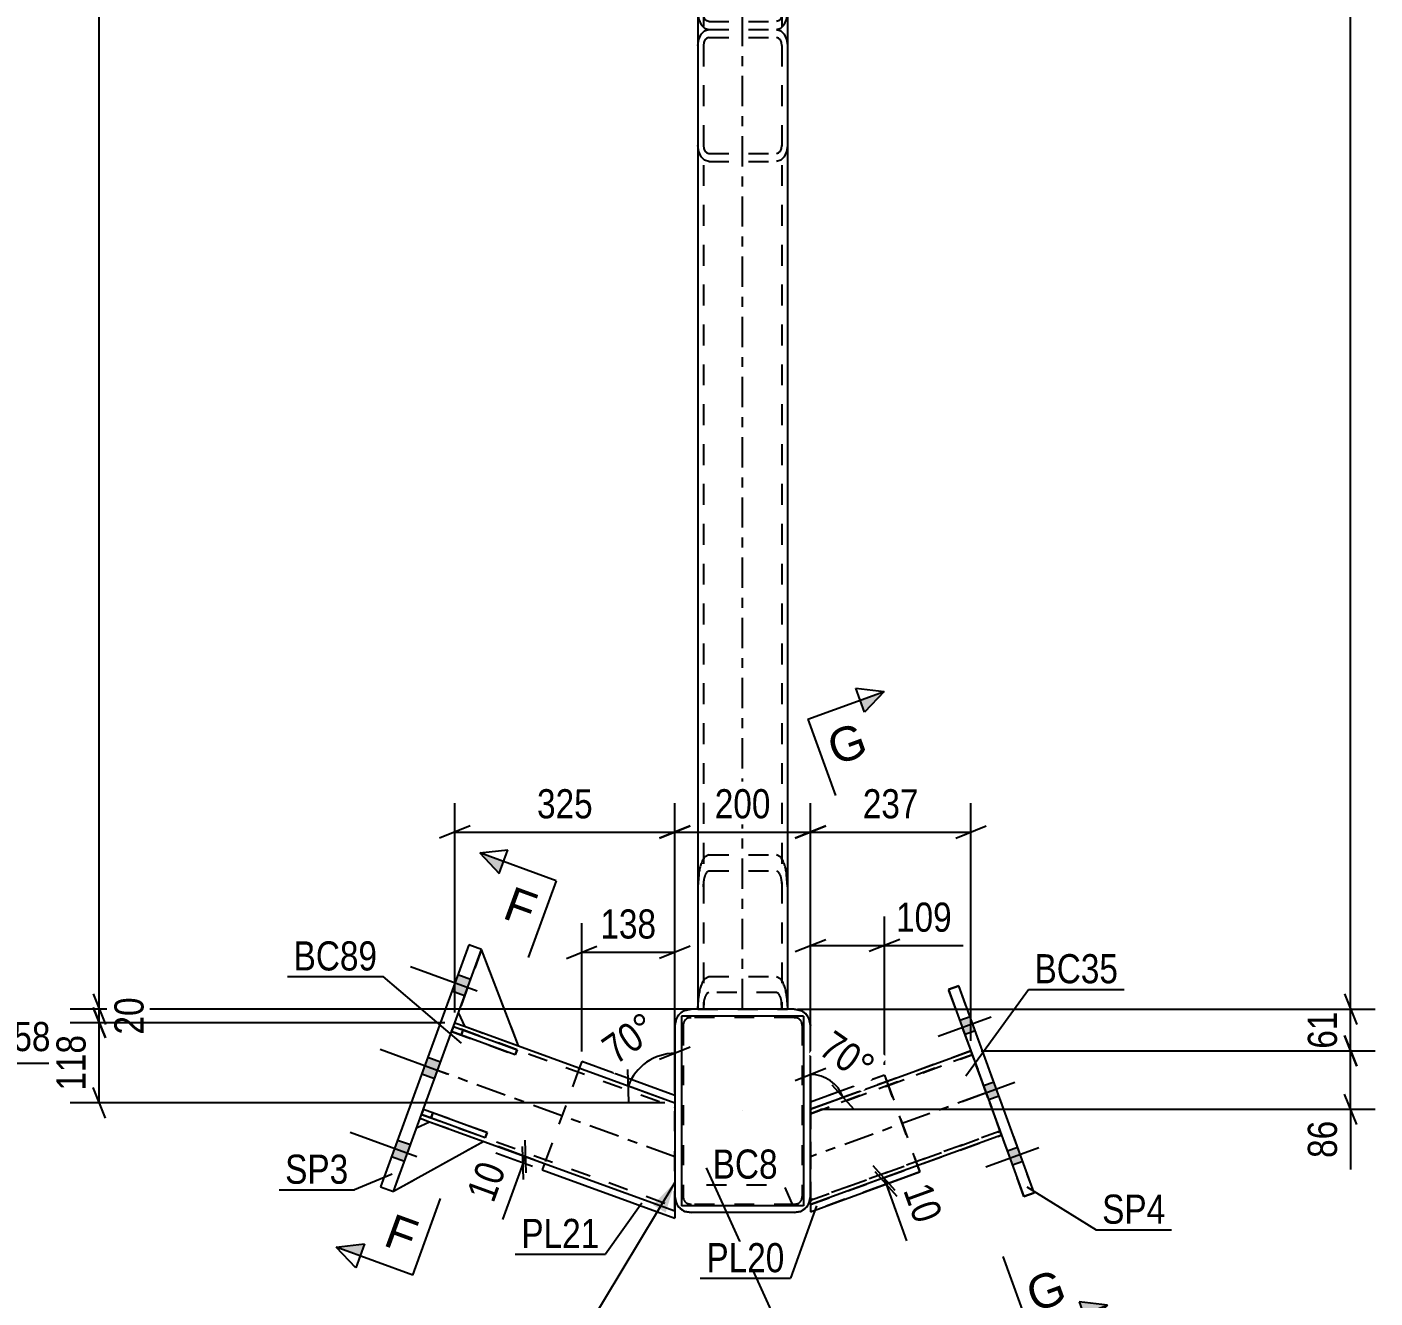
# Model space of a CAD drawing. Header units: millimetres. Extents: x 0 to 841, y 0 to 594.
# Drawn here: x 422.3 to 554.8, y 275.5 to 400.5 of the extents above; entities that cross this region are included whole.
import ezdxf

# ---------------------------------------------------------------- set-up
doc = ezdxf.new("R2010")
doc.units = ezdxf.units.MM
doc.linetypes.add('DXK_LINE_DOT2', pattern=[3.9198, 1.9599, -1.9599])
doc.linetypes.add('DXK_LINE_DOT3', pattern=[5.9187, 2.979, -0.9799, 0.9799, -0.9799])
doc.styles.add('Arial', font='arial.ttf', dxfattribs={"height": 0.2})
doc.styles.add('Arial Narrow', font='ARIALN.TTF', dxfattribs={"height": 0.2})

# ---------------------------------------------------------------- blocks, each defined once
blk = doc.blocks.new('Part-682105598-3346 - 3257')
at = {"color": 7, "linetype": 'DXK_LINE_DOT2'}
for p, q in [((460.93, 293.2), (464.35, 302.59)), ((464.21, 302.22), (485.99, 294.29)), ((465.29, 302.25), (470.61, 300.31)), ((485.99, 294.72), (485.99, 293.87)), ((485.99, 294.72), (485.99, 293.87)), ((461.07, 293.57), (485.99, 284.5)), ((485.99, 294.26), (485.99, 294.29)), ((461.87, 292.86), (467.19, 290.92))]:
    blk.add_line(p, q, dxfattribs=at)
at = {"color": 2, "linetype": 'Continuous'}
for p, q in [((464.35, 302.59), (465.29, 302.25)), ((470.61, 300.31), (485.99, 294.72)), ((460.93, 293.2), (461.87, 292.86)), ((485.99, 293.87), (485.99, 284.08)), ((467.19, 290.92), (485.99, 284.08))]:
    blk.add_line(p, q, dxfattribs=at)
at = {"color": 7, "linetype": 'DXK_LINE_DOT3'}
blk.add_line((485.99, 289.4), (462.64, 297.9), dxfattribs=at)
blk = doc.blocks.new('Part-682105598-3458 - 3257')
at = {"color": 2, "linetype": 'Continuous'}
for p, q in [((461.07, 293.57), (461.25, 294.08)), ((467.33, 291.29), (461.07, 293.57)), ((461.25, 294.08), (467.51, 291.79)), ((467.51, 291.79), (467.33, 291.29))]:
    blk.add_line(p, q, dxfattribs=at)
at = {"color": 7, "linetype": 'DXK_LINE_DOT2'}
blk.add_line((462.01, 293.23), (462.19, 293.73), dxfattribs=at)
blk = doc.blocks.new('Part-682105598-3269 - 3257')
at = {"color": 7, "linetype": 'DXK_LINE_DOT2'}
for p, q in [((488.25, 496.58), (488.25, 303.92)), ((488.25, 496.58), (497.05, 496.58)), ((488.79, 496.58), (488.79, 303.92)), ((496.52, 496.58), (496.52, 303.92)), ((497.05, 496.58), (497.05, 303.92)), ((488.25, 484.55), (488.34, 483.34)), ((488.83, 483.95), (488.79, 484.55)), ((496.52, 484.55), (496.48, 483.95)), ((496.97, 483.34), (497.05, 484.55)), ((489.32, 482.98), (489.12, 483.1)), ((489.32, 482.98), (495.99, 482.98)), ((496.19, 483.1), (495.99, 482.98)), ((488.91, 481.64), (489.32, 481.4)), ((489.32, 481.4), (495.99, 481.4)), ((495.99, 481.4), (496.4, 481.64)), ((488.91, 306.9), (489.32, 307.14)), ((489.32, 307.14), (495.99, 307.14)), ((495.99, 307.14), (496.4, 306.9)), ((488.25, 303.99), (488.34, 305.2)), ((489.32, 305.57), (489.12, 305.45)), ((495.99, 305.57), (489.32, 305.57)), ((496.19, 305.45), (495.99, 305.57)), ((496.97, 305.2), (497.05, 303.99)), ((488.25, 303.92), (497.05, 303.92)), ((488.83, 304.6), (488.79, 303.99)), ((496.52, 303.99), (496.48, 304.6))]:
    blk.add_line(p, q, dxfattribs=at)
at = {"color": 7, "linetype": 'DXK_LINE_DOT3'}
blk.add_line((492.65, 303.92), (492.65, 494.38), dxfattribs=at)
at = {"color": 7, "linetype": 'DXK_LINE_DOT2'}
for centre, radius, start, end in [((490.66, 484.09), 1.84, 184.5911, 212.8754), ((494.65, 484.09), 1.84, 327.1246, 355.4089), ((492, 483.64), 3.68, 184.5911, 212.8754), ((493.31, 483.64), 3.68, 327.1246, 355.4089), ((492, 304.9), 3.68, 147.1246, 175.4089), ((493.31, 304.9), 3.68, 4.5911, 32.8754), ((490.66, 304.45), 1.84, 147.1246, 175.4089), ((494.65, 304.45), 1.84, 4.5911, 32.8754)]:
    blk.add_arc(centre, radius, start, end, dxfattribs=at)
blk = doc.blocks.new('Part-682105598-3270 - 3257')
at = {"color": 7, "linetype": 'DXK_LINE_DOT2'}
for p, q in [((488.25, 496.58), (488.25, 401.82)), ((497.05, 496.58), (488.25, 496.58)), ((488.34, 495.3), (488.25, 496.51)), ((488.79, 496.58), (488.79, 401.82)), ((488.79, 496.51), (488.83, 495.9)), ((496.48, 495.9), (496.52, 496.51)), ((496.52, 496.58), (496.52, 401.82)), ((497.05, 496.51), (496.97, 495.3)), ((497.05, 496.58), (497.05, 401.82)), ((489.12, 495.05), (489.32, 494.93)), ((489.32, 494.93), (495.99, 494.93)), ((495.99, 494.93), (496.19, 495.05)), ((489.32, 493.36), (488.91, 493.6)), ((489.32, 493.36), (495.99, 493.36)), ((496.4, 493.6), (495.99, 493.36)), ((488.57, 412.76), (488.34, 412.25)), ((488.91, 413.1), (488.57, 412.76)), ((489.32, 413.22), (488.91, 413.1)), ((488.94, 412.21), (489.12, 412.38)), ((489.12, 412.38), (489.32, 412.44)), ((489.32, 413.22), (495.99, 413.22)), ((489.32, 412.44), (495.99, 412.44)), ((496.4, 413.1), (495.99, 413.22)), ((495.99, 412.44), (496.19, 412.38)), ((496.19, 412.38), (496.36, 412.21)), ((496.74, 412.76), (496.4, 413.1)), ((496.97, 412.25), (496.74, 412.76)), ((488.34, 412.25), (488.25, 411.65)), ((488.79, 411.65), (488.83, 411.95)), ((488.83, 411.95), (488.94, 412.21)), ((496.36, 412.21), (496.48, 411.95)), ((496.48, 411.95), (496.52, 411.65)), ((497.05, 411.65), (496.97, 412.25)), ((488.25, 401.82), (488.34, 401.22)), ((488.83, 401.52), (488.79, 401.82)), ((496.52, 401.82), (496.48, 401.52)), ((496.97, 401.22), (497.05, 401.82)), ((488.34, 401.22), (488.57, 400.71)), ((488.57, 400.71), (488.91, 400.37)), ((488.94, 401.27), (488.83, 401.52)), ((489.12, 401.1), (488.94, 401.27)), ((489.32, 401.04), (489.12, 401.1)), ((489.32, 401.04), (495.99, 401.04)), ((496.19, 401.1), (495.99, 401.04)), ((496.36, 401.27), (496.19, 401.1)), ((496.48, 401.52), (496.36, 401.27)), ((496.4, 400.37), (496.74, 400.71)), ((496.74, 400.71), (496.97, 401.22)), ((488.91, 400.37), (489.32, 400.25)), ((489.32, 400.25), (495.99, 400.25)), ((495.99, 400.25), (496.4, 400.37))]:
    blk.add_line(p, q, dxfattribs=at)
for centre, radius, start, end in [((490.66, 496.05), 1.84, 184.5911, 212.8754), ((494.65, 496.05), 1.84, 327.1246, 355.4089), ((492, 495.6), 3.68, 184.5911, 212.8754), ((493.31, 495.6), 3.68, 327.1246, 355.4089)]:
    blk.add_arc(centre, radius, start, end, dxfattribs=at)
blk = doc.blocks.new('Part-682105598-3287 - 3257')
at = {"color": 7, "linetype": 'DXK_LINE_DOT2'}
for p, q in [((488.25, 398.68), (488.34, 399.28)), ((488.34, 399.28), (488.57, 399.79)), ((488.57, 399.79), (488.91, 400.13)), ((488.94, 399.23), (488.83, 398.98)), ((488.91, 400.13), (489.32, 400.25)), ((489.12, 399.4), (488.94, 399.23)), ((489.32, 399.46), (489.12, 399.4)), ((489.32, 400.25), (495.99, 400.25)), ((489.32, 399.46), (495.99, 399.46)), ((495.99, 400.25), (496.4, 400.13)), ((496.19, 399.4), (495.99, 399.46)), ((496.36, 399.23), (496.19, 399.4)), ((496.48, 398.98), (496.36, 399.23)), ((496.4, 400.13), (496.74, 399.79)), ((496.74, 399.79), (496.97, 399.28)), ((496.97, 399.28), (497.05, 398.68)), ((488.25, 398.68), (488.25, 303.92)), ((488.83, 398.98), (488.79, 398.68)), ((488.79, 398.68), (488.79, 303.92)), ((496.52, 398.68), (496.48, 398.98)), ((496.52, 398.68), (496.52, 303.92)), ((497.05, 398.68), (497.05, 303.92)), ((488.34, 388.25), (488.25, 388.85)), ((488.79, 388.85), (488.83, 388.55)), ((488.83, 388.55), (488.94, 388.29)), ((496.36, 388.29), (496.48, 388.55)), ((496.48, 388.55), (496.52, 388.85)), ((497.05, 388.85), (496.97, 388.25)), ((488.57, 387.74), (488.34, 388.25)), ((488.91, 387.4), (488.57, 387.74)), ((489.32, 387.28), (488.91, 387.4)), ((488.94, 388.29), (489.12, 388.12)), ((489.12, 388.12), (489.32, 388.06)), ((489.32, 388.06), (495.99, 388.06)), ((489.32, 387.28), (495.99, 387.28)), ((495.99, 388.06), (496.19, 388.12)), ((496.4, 387.4), (495.99, 387.28)), ((496.19, 388.12), (496.36, 388.29)), ((496.74, 387.74), (496.4, 387.4)), ((496.97, 388.25), (496.74, 387.74)), ((489.32, 319.1), (488.91, 318.86)), ((489.32, 319.1), (495.99, 319.1)), ((496.4, 318.86), (495.99, 319.1)), ((488.34, 317.15), (488.25, 315.95)), ((489.12, 317.4), (489.32, 317.52)), ((489.32, 317.52), (495.99, 317.52)), ((495.99, 317.52), (496.19, 317.4)), ((497.05, 315.95), (496.97, 317.15)), ((488.79, 315.95), (488.83, 316.55)), ((496.48, 316.55), (496.52, 315.95)), ((497.05, 303.92), (488.25, 303.92))]:
    blk.add_line(p, q, dxfattribs=at)
for centre, radius, start, end in [((492, 316.86), 3.68, 147.1246, 175.4089), ((493.31, 316.86), 3.68, 4.5911, 32.8754), ((490.66, 316.41), 1.84, 147.1246, 175.4089), ((494.65, 316.41), 1.84, 4.5911, 32.8754)]:
    blk.add_arc(centre, radius, start, end, dxfattribs=at)
blk = doc.blocks.new('Part-682105598-3304 - 3257')
at = {"color": 2, "linetype": 'Continuous'}
for p, q in [((487.59, 303.92), (486.98, 303.79)), ((497.72, 303.92), (487.59, 303.92)), ((498.33, 303.79), (497.72, 303.92)), ((486.11, 302.93), (485.99, 302.32)), ((485.99, 302.32), (485.99, 285.52)), ((499.32, 302.32), (499.2, 302.93)), ((499.32, 285.52), (499.32, 302.32)), ((485.99, 285.52), (486.11, 284.9)), ((499.2, 284.9), (499.32, 285.52)), ((486.98, 284.04), (487.59, 283.92)), ((497.72, 283.92), (487.59, 283.92)), ((497.72, 283.92), (498.33, 284.04))]:
    blk.add_line(p, q, dxfattribs=at)
at = {"color": 7, "linetype": 'DXK_LINE_DOT2'}
for p, q in [((486.98, 303.79), (487.59, 303.92)), ((497.72, 303.92), (498.33, 303.79)), ((485.99, 302.32), (486.11, 302.93)), ((486.85, 302.62), (486.79, 302.32)), ((486.79, 302.32), (486.85, 302.62)), ((486.79, 302.32), (486.79, 285.52)), ((487.59, 303.12), (487.28, 303.06)), ((487.28, 303.06), (487.59, 303.12)), ((497.72, 303.12), (487.59, 303.12)), ((498.03, 303.06), (497.72, 303.12)), ((497.72, 303.12), (498.03, 303.06)), ((498.52, 302.32), (498.46, 302.62)), ((498.46, 302.62), (498.52, 302.32)), ((498.52, 302.32), (498.52, 285.52)), ((499.2, 302.93), (499.32, 302.32)), ((486.11, 284.9), (485.99, 285.52)), ((486.79, 285.52), (486.85, 285.21)), ((486.85, 285.21), (486.79, 285.52)), ((498.46, 285.21), (498.52, 285.52)), ((498.52, 285.52), (498.46, 285.21)), ((499.32, 285.52), (499.2, 284.9)), ((487.59, 283.92), (486.98, 284.04)), ((487.28, 284.78), (487.59, 284.72)), ((487.59, 284.72), (487.28, 284.78)), ((497.72, 284.72), (487.59, 284.72)), ((497.72, 284.72), (498.03, 284.78)), ((498.03, 284.78), (497.72, 284.72)), ((498.33, 284.04), (497.72, 283.92))]:
    blk.add_line(p, q, dxfattribs=at)
at = {"color": 7, "linetype": 'DXK_LINE_DOT3'}
blk.add_line((492.65, 293.92), (492.65, 293.92), dxfattribs=at)
at = {"color": 2, "linetype": 'Continuous'}
for centre, start, end in [((487.59, 302.32), 112.5, 157.5), ((497.72, 302.32), 22.5, 67.5), ((487.59, 285.52), 202.5, 247.5), ((497.72, 285.52), 292.5, 337.5)]:
    blk.add_arc(centre, 1.6, start, end, dxfattribs=at)
at = {"color": 7, "linetype": 'DXK_LINE_DOT2'}
for centre, radius, start, end in [((487.59, 302.32), 1.6, 112.5, 157.5), ((497.72, 302.32), 1.6, 22.5, 67.5), ((487.59, 302.32), 0.8, 112.5, 157.5), ((487.59, 302.32), 0.8, 112.5, 157.5), ((497.72, 302.32), 0.8, 22.5, 67.5), ((497.72, 302.32), 0.8, 22.5, 67.5), ((487.59, 285.52), 0.8, 202.5, 247.5), ((487.59, 285.52), 0.8, 202.5, 247.5), ((497.72, 285.52), 0.8, 292.5, 337.5), ((497.72, 285.52), 0.8, 292.5, 337.5), ((487.59, 285.52), 1.6, 202.5, 247.5), ((497.72, 285.52), 1.6, 292.5, 337.5)]:
    blk.add_arc(centre, radius, start, end, dxfattribs=at)
blk = doc.blocks.new('Part-682105598-3457 - 3257')
at = {"color": 7, "linetype": 'DXK_LINE_DOT2'}
for p, q in [((461.25, 294.08), (461.07, 293.57)), ((461.07, 293.57), (467.33, 291.29)), ((467.51, 291.79), (461.25, 294.08)), ((462.19, 293.73), (462.01, 293.23)), ((467.33, 291.29), (467.51, 291.79))]:
    blk.add_line(p, q, dxfattribs=at)
blk = doc.blocks.new('Part-682105598-3351 - 3257')
at = {"color": 2, "linetype": 'Continuous'}
for p, q in [((513.91, 306.23), (512.91, 305.87)), ((512.91, 305.87), (520.32, 285.51)), ((512.91, 305.87), (512.91, 305.87)), ((521.32, 285.87), (513.91, 306.23)), ((513.91, 306.23), (513.91, 306.23)), ((520.32, 285.51), (521.32, 285.87)), ((520.32, 285.51), (520.32, 285.51)), ((521.32, 285.87), (521.32, 285.87))]:
    blk.add_line(p, q, dxfattribs=at)
at = {"color": 7, "linetype": 'DXK_LINE_DOT2'}
for p, q in [((512.91, 305.87), (513.91, 306.23)), ((520.32, 285.51), (512.91, 305.87)), ((521.32, 285.87), (513.91, 306.23)), ((521.32, 285.87), (520.32, 285.51))]:
    blk.add_line(p, q, dxfattribs=at)
blk = doc.blocks.new('Part-682105598-32546 - 3257')
at = {"color": 2, "linetype": 'Continuous'}
for p, q in [((486.65, 303.25), (486.65, 284.58)), ((498.65, 303.25), (486.65, 303.25)), ((498.65, 303.25), (498.65, 284.58)), ((498.65, 284.58), (486.65, 284.58))]:
    blk.add_line(p, q, dxfattribs=at)
blk = doc.blocks.new('Bolt-682105598-3368 - 3257')
at = {"linetype": 'Continuous'}
for points in [[(515.53, 301.78), (515.03, 303.16), (514.02, 302.8), (514.53, 301.42)], [(515.53, 301.78), (515.03, 303.16), (514.02, 302.8), (514.53, 301.42)], [(515.53, 301.78), (515.03, 303.16), (514.02, 302.8), (514.53, 301.42)], [(517.86, 295.36), (517.36, 296.74), (516.36, 296.38), (516.86, 295)], [(517.86, 295.36), (517.36, 296.74), (516.36, 296.38), (516.86, 295)], [(520.2, 288.94), (519.7, 290.32), (518.7, 289.96), (519.2, 288.58)], [(520.2, 288.94), (519.7, 290.32), (518.7, 289.96), (519.2, 288.58)], [(520.2, 288.94), (519.7, 290.32), (518.7, 289.96), (519.2, 288.58)]]:
    blk.add_hatch(color=1, dxfattribs=at).paths.add_polyline_path(points)
at = {"color": 1, "linetype": 'Continuous'}
for p, q in [((517.09, 303.13), (511.89, 301.24)), ((517.09, 303.13), (511.89, 301.24)), ((517.09, 303.13), (511.89, 301.24)), ((515.03, 303.16), (514.02, 302.8)), ((515.03, 303.16), (514.02, 302.8)), ((515.03, 303.16), (514.02, 302.8)), ((515.53, 301.78), (514.53, 301.42)), ((515.53, 301.78), (514.53, 301.42)), ((515.53, 301.78), (514.53, 301.42)), ((519.43, 296.71), (514.23, 294.82)), ((519.43, 296.71), (514.23, 294.82)), ((517.36, 296.74), (516.36, 296.38)), ((517.36, 296.74), (516.36, 296.38)), ((517.86, 295.36), (516.86, 295)), ((517.86, 295.36), (516.86, 295)), ((521.77, 290.29), (516.57, 288.4)), ((521.77, 290.29), (516.57, 288.4)), ((521.77, 290.29), (516.57, 288.4)), ((519.7, 290.32), (518.7, 289.96)), ((519.7, 290.32), (518.7, 289.96)), ((519.7, 290.32), (518.7, 289.96)), ((520.2, 288.94), (519.2, 288.58)), ((520.2, 288.94), (519.2, 288.58)), ((520.2, 288.94), (519.2, 288.58))]:
    blk.add_line(p, q, dxfattribs=at)
blk = doc.blocks.new('Part-682105598-3456 - 3257')
at = {"color": 2, "linetype": 'Continuous'}
for p, q in [((488.25, 496.58), (488.25, 303.92)), ((497.05, 496.58), (497.05, 303.92))]:
    blk.add_line(p, q, dxfattribs=at)
at = {"color": 7, "linetype": 'DXK_LINE_DOT2'}
for p, q in [((497.05, 496.58), (488.25, 496.58)), ((488.79, 496.58), (488.79, 303.92)), ((496.52, 496.58), (496.52, 303.92)), ((497.05, 303.92), (488.25, 303.92))]:
    blk.add_line(p, q, dxfattribs=at)
blk = doc.blocks.new('Part-682105598-3407 - 3257')
at = {"color": 2, "linetype": 'Continuous'}
for p, q in [((476.82, 298.77), (476.59, 298.14)), ((485.99, 295.43), (476.82, 298.77)), ((473.17, 288.74), (472.94, 288.12)), ((472.94, 288.12), (485.99, 283.37)), ((485.99, 284.08), (485.99, 283.37))]:
    blk.add_line(p, q, dxfattribs=at)
at = {"color": 7, "linetype": 'DXK_LINE_DOT2'}
for p, q in [((476.59, 298.14), (473.17, 288.74)), ((485.99, 284.08), (485.99, 295.43))]:
    blk.add_line(p, q, dxfattribs=at)
blk = doc.blocks.new('Part-682105598-3453 - 3257')
at = {"color": 2, "linetype": 'Continuous'}
for p, q in [((499.32, 294.08), (515.11, 299.82)), ((518.12, 291.55), (499.32, 284.72)), ((499.32, 284.78), (499.32, 285.52)), ((499.32, 284.72), (499.32, 284.78)), ((499.32, 284.72), (499.32, 284.72))]:
    blk.add_line(p, q, dxfattribs=at)
at = {"color": 7, "linetype": 'DXK_LINE_DOT2'}
for p, q in [((515.11, 299.82), (499.32, 294.08)), ((515.11, 299.82), (518.12, 291.55)), ((518.12, 291.55), (515.11, 299.82)), ((515.11, 299.82), (515.11, 299.82)), ((499.32, 293.65), (515.24, 299.45)), ((515.24, 299.45), (499.32, 293.65)), ((515.24, 299.45), (515.24, 299.45)), ((499.32, 294.08), (499.32, 294.08)), ((499.32, 294.08), (499.32, 285.52)), ((499.32, 293.65), (499.32, 293.65)), ((499.32, 285.14), (517.98, 291.93)), ((517.98, 291.93), (499.32, 285.14)), ((517.98, 291.93), (517.98, 291.93)), ((499.32, 284.72), (518.12, 291.55)), ((518.12, 291.55), (518.12, 291.55)), ((499.32, 285.57), (499.32, 285.52)), ((499.32, 285.57), (499.32, 285.52)), ((499.32, 285.14), (499.32, 285.17)), ((499.32, 285.14), (499.32, 285.14)), ((499.32, 284.72), (499.32, 284.78))]:
    blk.add_line(p, q, dxfattribs=at)
at = {"color": 7, "linetype": 'DXK_LINE_DOT3'}
blk.add_line((516.61, 295.69), (499.32, 289.4), dxfattribs=at)
blk = doc.blocks.new('Part-682105598-3485 - 3257')
at = {"color": 2, "linetype": 'Continuous'}
for p, q in [((506.61, 297.44), (499.32, 294.79)), ((506.61, 297.44), (506.61, 297.44)), ((506.61, 297.44), (506.84, 296.81)), ((499.32, 284), (510.08, 287.92)), ((509.85, 288.54), (510.08, 287.92)), ((510.08, 287.92), (510.08, 287.92)), ((499.32, 284.72), (499.32, 284))]:
    blk.add_line(p, q, dxfattribs=at)
at = {"color": 7, "linetype": 'DXK_LINE_DOT2'}
for p, q in [((506.61, 297.44), (499.32, 294.79)), ((510.08, 287.92), (506.61, 297.44)), ((506.84, 296.81), (509.85, 288.54)), ((499.32, 294.79), (499.32, 294.79)), ((499.32, 294.79), (499.32, 284.72)), ((510.08, 287.92), (499.32, 284))]:
    blk.add_line(p, q, dxfattribs=at)
blk = doc.blocks.new('Bolt-682105598-3497 - 3257')
at = {"linetype": 'Continuous'}
for points in [[(465.31, 305.23), (465.9, 306.85), (464.65, 307.31), (464.05, 305.68)], [(465.31, 305.23), (465.9, 306.85), (464.65, 307.31), (464.05, 305.68)], [(465.31, 305.23), (465.9, 306.85), (464.65, 307.31), (464.05, 305.68)], [(462.34, 297.08), (462.94, 298.71), (461.68, 299.17), (461.09, 297.54)], [(462.34, 297.08), (462.94, 298.71), (461.68, 299.17), (461.09, 297.54)], [(459.38, 288.94), (459.97, 290.57), (458.72, 291.02), (458.13, 289.39)], [(459.38, 288.94), (459.97, 290.57), (458.72, 291.02), (458.13, 289.39)], [(459.38, 288.94), (459.97, 290.57), (458.72, 291.02), (458.13, 289.39)]]:
    blk.add_hatch(color=1, dxfattribs=at).paths.add_polyline_path(points)
at = {"color": 1, "linetype": 'Continuous'}
for p, q in [((466.54, 305.7), (459.97, 308.09)), ((466.54, 305.7), (459.97, 308.09)), ((466.54, 305.7), (459.97, 308.09)), ((465.9, 306.85), (464.65, 307.31)), ((465.9, 306.85), (464.65, 307.31)), ((465.9, 306.85), (464.65, 307.31)), ((465.31, 305.23), (464.05, 305.68)), ((465.31, 305.23), (464.05, 305.68)), ((465.31, 305.23), (464.05, 305.68)), ((463.58, 297.55), (457, 299.95)), ((463.58, 297.55), (457, 299.95)), ((462.94, 298.71), (461.68, 299.17)), ((462.94, 298.71), (461.68, 299.17)), ((462.34, 297.08), (461.09, 297.54)), ((462.34, 297.08), (461.09, 297.54)), ((460.61, 289.41), (454.04, 291.8)), ((460.61, 289.41), (454.04, 291.8)), ((460.61, 289.41), (454.04, 291.8)), ((459.97, 290.57), (458.72, 291.02)), ((459.97, 290.57), (458.72, 291.02)), ((459.97, 290.57), (458.72, 291.02)), ((459.38, 288.94), (458.13, 289.39)), ((459.38, 288.94), (458.13, 289.39)), ((459.38, 288.94), (458.13, 289.39))]:
    blk.add_line(p, q, dxfattribs=at)
blk = doc.blocks.new('Part-682105598-3502 - 3257')
at = {"color": 2, "linetype": 'Continuous'}
for p, q in [((465.72, 310.26), (457.05, 286.45)), ((466.97, 309.8), (465.72, 310.26)), ((458.31, 285.99), (466.97, 309.8)), ((457.05, 286.45), (458.31, 285.99))]:
    blk.add_line(p, q, dxfattribs=at)
blk = doc.blocks.new('Part-682105598-3505 - 3257')
at = {"color": 7, "linetype": 'DXK_LINE_DOT2'}
blk.add_line((458.31, 285.99), (460.59, 292.26), dxfattribs=at)
at = {"color": 2, "linetype": 'Continuous'}
for p, q in [((460.59, 292.26), (461.87, 292.86)), ((461.87, 292.86), (467.19, 290.92)), ((467.19, 290.92), (458.31, 285.99))]:
    blk.add_line(p, q, dxfattribs=at)
blk = doc.blocks.new('Part-682105598-3506 - 3257')
at = {"color": 2, "linetype": 'Continuous'}
for p, q in [((464.03, 301.72), (464.21, 302.22)), ((470.29, 299.44), (464.03, 301.72)), ((464.21, 302.22), (470.48, 299.94)), ((470.48, 299.94), (470.29, 299.44))]:
    blk.add_line(p, q, dxfattribs=at)
at = {"color": 7, "linetype": 'DXK_LINE_DOT2'}
blk.add_line((464.97, 301.38), (465.15, 301.88), dxfattribs=at)
blk = doc.blocks.new('Part-682105598-3507 - 3257')
at = {"color": 7, "linetype": 'DXK_LINE_DOT2'}
for p, q in [((458.31, 285.99), (460.59, 292.26)), ((460.59, 292.26), (461.87, 292.86)), ((461.87, 292.86), (467.19, 290.92)), ((467.19, 290.92), (458.31, 285.99))]:
    blk.add_line(p, q, dxfattribs=at)
blk = doc.blocks.new('Part-682105598-3508 - 3257')
at = {"color": 7, "linetype": 'DXK_LINE_DOT2'}
for p, q in [((464.21, 302.22), (464.03, 301.72)), ((464.03, 301.72), (470.29, 299.44)), ((470.48, 299.94), (464.21, 302.22)), ((465.15, 301.88), (464.97, 301.38)), ((470.29, 299.44), (470.48, 299.94))]:
    blk.add_line(p, q, dxfattribs=at)
blk = doc.blocks.new('Part-682105598-3509 - 3257')
at = {"color": 7, "linetype": 'DXK_LINE_DOT2'}
for p, q in [((466.97, 309.8), (464.69, 303.53)), ((470.61, 300.31), (466.97, 309.8)), ((464.69, 303.53), (465.29, 302.25)), ((465.29, 302.25), (470.61, 300.31))]:
    blk.add_line(p, q, dxfattribs=at)
blk = doc.blocks.new('Part-682105598-3510 - 3257')
at = {"color": 7, "linetype": 'DXK_LINE_DOT2'}
blk.add_line((466.97, 309.8), (464.69, 303.53), dxfattribs=at)
at = {"color": 2, "linetype": 'Continuous'}
for p, q in [((470.61, 300.31), (466.97, 309.8)), ((464.69, 303.53), (465.29, 302.25)), ((465.29, 302.25), (470.61, 300.31))]:
    blk.add_line(p, q, dxfattribs=at)
blk = doc.blocks.new('StraightDimension-682105598-29092 - 3835')
at = {"color": 7, "linetype": 'Continuous'}
for p, q in [((410.88, 305.7), (412.08, 302.7)), ((366.87, 304.2), (420.1, 304.2)), ((411.48, 298.6), (411.48, 304.2)), ((412.08, 297.1), (410.88, 300.1)), ((351.5, 298.6), (424.6, 298.6))]:
    blk.add_line(p, q, dxfattribs=at)
at = {"color": 0, "linetype": 'Continuous'}
blk.add_wipeout([(420.7, 304.8), (420.7, 309), (412.18, 309), (412.18, 304.8)], dxfattribs=at)
at = {"color": 0}
blk.add_wipeout([(410.73, 303.83), (406.53, 303.83), (406.53, 298.97), (410.73, 298.97)], dxfattribs=at)
at = {"color": 3, "linetype": 'Continuous', "style": 'Arial Narrow'}
blk.add_text('4842', height=2.863, dxfattribs=at).set_placement((412.78, 305.4))
at = {"color": 3, "style": 'Arial Narrow'}
blk.add_text('84', height=2.863, rotation=90.0002, dxfattribs=at).set_placement((410.13, 299.57))
blk = doc.blocks.new('StraightDimension-682105598-29093 - 3835')
at = {"color": 7, "linetype": 'Continuous'}
for p, q in [((412.08, 297.1), (410.88, 300.1)), ((351.5, 298.6), (424.6, 298.6)), ((411.48, 193.16), (411.48, 298.6)), ((410.88, 194.66), (412.08, 191.66)), ((361.5, 193.16), (414.61, 193.16))]:
    blk.add_line(p, q, dxfattribs=at)
at = {"color": 0}
blk.add_wipeout([(410.73, 250.14), (406.53, 250.14), (406.53, 241.63), (410.73, 241.63)], dxfattribs=at)
at = {"color": 3, "style": 'Arial Narrow'}
blk.add_text('4758', height=2.863, rotation=90.0002, dxfattribs=at).set_placement((410.13, 242.23))
at = {"color": 0, "linetype": 'Continuous'}
for points in [[(425.2, 299.2), (425.2, 303.4), (416.68, 303.4), (416.68, 299.2)], [(415.21, 193.76), (415.21, 197.96), (412.18, 197.96), (412.18, 193.76)]]:
    blk.add_wipeout(points, dxfattribs=at)
at = {"color": 3, "linetype": 'Continuous', "style": 'Arial Narrow'}
for s, height, p in [('4758', 2.863, (417.28, 299.8)), ('0', 2.86, (412.78, 194.36))]:
    blk.add_text(s, height=height, dxfattribs=at).set_placement(p)
blk = doc.blocks.new('StraightDimension-682105598-29921 - 3257')
at = {"color": 7, "linetype": 'Continuous'}
for p, q in [((551.85, 305.42), (553.05, 302.42)), ((498.05, 303.92), (554.85, 303.92)), ((552.45, 299.82), (552.45, 303.92)), ((553.05, 298.32), (551.85, 301.32)), ((516.11, 299.82), (554.85, 299.82))]:
    blk.add_line(p, q, dxfattribs=at)
at = {"color": 0}
blk.add_wipeout([(551.7, 304.3), (547.5, 304.3), (547.5, 299.44), (551.7, 299.44)], dxfattribs=at)
at = {"color": 3, "style": 'Arial Narrow'}
blk.add_text('61', height=2.863, rotation=90.0002, dxfattribs=at).set_placement((551.1, 300.04))
blk = doc.blocks.new('StraightDimension-682105598-12430 - 3257')
at = {"color": 7, "linetype": 'Continuous'}
for p, q in [((476.82, 299.77), (476.82, 312.37)), ((485.99, 303.32), (485.99, 312.37)), ((475.32, 308.92), (478.32, 310.12)), ((476.82, 309.52), (485.99, 309.52)), ((487.49, 310.12), (484.49, 308.92))]:
    blk.add_line(p, q, dxfattribs=at)
at = {"color": 0}
blk.add_wipeout([(484.75, 310.27), (484.75, 314.47), (478.06, 314.47), (478.06, 310.27)], dxfattribs=at)
at = {"color": 3, "style": 'Arial Narrow'}
blk.add_text('138', height=2.863, dxfattribs=at).set_placement((478.66, 310.87))
blk = doc.blocks.new('StraightDimension-682105598-12466 - 3257')
at = {"color": 7, "linetype": 'Continuous'}
for p, q in [((472.23, 289.08), (468.6, 290.41)), ((471.1, 287.19), (470.99, 290.42)), ((471.22, 291.05), (471.32, 287.82)), ((472, 288.46), (468.37, 289.78)), ((471.05, 288.81), (471.27, 289.43))]:
    blk.add_line(p, q, dxfattribs=at)
at = {"color": 0}
blk.add_wipeout([(470.16, 288.57), (466.21, 290.01), (464.55, 285.44), (468.5, 284.01)], dxfattribs=at)
at = {"color": 7, "linetype": 'Continuous'}
blk.add_line((471.05, 288.81), (469.03, 283.26), dxfattribs=at)
blk.add_line((471.05, 288.81), (469.03, 283.26), dxfattribs=at)
at = {"color": 3, "style": 'Arial Narrow'}
blk.add_text('10', height=2.863, rotation=69.9983, dxfattribs=at).set_placement((468.14, 284.78))
blk = doc.blocks.new('StraightDimension-682105598-12294 - 3257')
at = {"color": 7, "linetype": 'Continuous'}
for p, q in [((499.32, 295.08), (499.32, 324.19)), ((515.11, 300.82), (515.11, 324.19)), ((500.82, 321.94), (497.82, 320.74)), ((499.32, 321.34), (515.11, 321.34)), ((513.61, 320.74), (516.61, 321.94))]:
    blk.add_line(p, q, dxfattribs=at)
at = {"color": 0}
blk.add_wipeout([(510.56, 322.09), (510.56, 326.29), (503.87, 326.29), (503.87, 322.09)], dxfattribs=at)
at = {"color": 3, "style": 'Arial Narrow'}
blk.add_text('237', height=2.863, dxfattribs=at).set_placement((504.47, 322.69))
blk = doc.blocks.new('StraightDimension-682105598-12295 - 3257')
at = {"color": 7, "linetype": 'Continuous'}
for p, q in [((485.99, 295.72), (485.99, 324.19)), ((499.32, 295.08), (499.32, 324.19)), ((487.49, 321.94), (484.49, 320.74)), ((485.99, 321.34), (499.32, 321.34)), ((497.82, 320.74), (500.82, 321.94))]:
    blk.add_line(p, q, dxfattribs=at)
at = {"color": 0}
blk.add_wipeout([(496, 322.09), (496, 326.29), (489.31, 326.29), (489.31, 322.09)], dxfattribs=at)
at = {"color": 3, "style": 'Arial Narrow'}
blk.add_text('200', height=2.863, dxfattribs=at).set_placement((489.91, 322.69))
blk = doc.blocks.new('StraightDimension-682105598-12296 - 3257')
at = {"color": 7, "linetype": 'Continuous'}
for p, q in [((464.35, 303.59), (464.35, 324.19)), ((485.99, 295.72), (485.99, 324.19)), ((465.85, 321.94), (462.85, 320.74)), ((464.35, 321.34), (485.99, 321.34)), ((484.49, 320.74), (487.49, 321.94))]:
    blk.add_line(p, q, dxfattribs=at)
at = {"color": 0}
blk.add_wipeout([(478.51, 322.09), (478.51, 326.29), (471.83, 326.29), (471.83, 322.09)], dxfattribs=at)
at = {"color": 3, "style": 'Arial Narrow'}
blk.add_text('325', height=2.863, dxfattribs=at).set_placement((472.43, 322.69))
blk = doc.blocks.new('StraightDimension-682105598-12441 - 3257')
at = {"color": 7, "linetype": 'Continuous'}
for p, q in [((499.32, 295.79), (499.32, 313.04)), ((506.61, 298.44), (506.61, 313.04)), ((497.82, 309.59), (500.82, 310.79)), ((508.11, 310.79), (505.11, 309.59)), ((499.32, 310.19), (506.61, 310.19)), ((506.61, 310.19), (514.34, 310.19)), ((506.61, 310.19), (514.34, 310.19))]:
    blk.add_line(p, q, dxfattribs=at)
at = {"color": 0}
blk.add_wipeout([(513.82, 310.94), (513.82, 315.14), (507.14, 315.14), (507.14, 310.94)], dxfattribs=at)
at = {"color": 3, "style": 'Arial Narrow'}
blk.add_text('109', height=2.863, dxfattribs=at).set_placement((507.74, 311.54))
blk = doc.blocks.new('StraightDimension-682105598-12484 - 3257')
at = {"color": 7, "linetype": 'Continuous'}
for p, q in [((508.91, 288.2), (504.28, 286.52)), ((505.46, 288.55), (507.61, 286.14)), ((507.84, 285.51), (505.69, 287.92)), ((509.14, 287.58), (504.51, 285.89)), ((506.54, 287.34), (506.77, 286.71))]:
    blk.add_line(p, q, dxfattribs=at)
at = {"color": 0}
blk.add_wipeout([(509.31, 281.91), (513.26, 283.35), (511.6, 287.91), (507.65, 286.48)], dxfattribs=at)
at = {"color": 7, "linetype": 'Continuous'}
blk.add_line((506.77, 286.71), (508.78, 281.16), dxfattribs=at)
blk.add_line((506.77, 286.71), (508.78, 281.16), dxfattribs=at)
at = {"color": 3, "style": 'Arial Narrow'}
blk.add_text('10', height=2.863, rotation=-70.0097, dxfattribs=at).set_placement((508.42, 286.12))
blk = doc.blocks.new('AngleDimension-682105598-12507 - 3257')
at = {"color": 7, "linetype": 'Continuous'}
for p, q in [((487.49, 300.18), (484.49, 298.98)), ((485.99, 295.72), (485.99, 299.58)), ((485.99, 299.58), (485.99, 294.72)), ((481.47, 294.77), (481.37, 298)), ((481.42, 296.38), (485.99, 294.72))]:
    blk.add_line(p, q, dxfattribs=at)
blk.add_arc((485.99, 294.72), 4.86, 90, 160.0002, dxfattribs=at)
at = {"color": 0}
blk.add_wipeout([(485.33, 301.29), (482.92, 304.73), (477.63, 301.03), (480.04, 297.59)], dxfattribs=at)
at = {"color": 3, "style": 'Arial Narrow'}
blk.add_text('70°', height=2.863, rotation=35.002, dxfattribs=at).set_placement((480.19, 298.42))
blk = doc.blocks.new('AngleDimension-682105598-12513 - 3257')
at = {"color": 7, "linetype": 'Continuous'}
for p, q in [((497.82, 296.91), (500.82, 298.11)), ((499.32, 295.08), (499.32, 297.51)), ((499.32, 297.51), (499.32, 294.08)), ((503.62, 294.05), (501.46, 296.46)), ((502.54, 295.25), (499.32, 294.08))]:
    blk.add_line(p, q, dxfattribs=at)
blk.add_arc((499.32, 294.08), 3.43, 19.9912, 90, dxfattribs=at)
at = {"color": 0}
blk.add_wipeout([(504.45, 295.77), (506.86, 299.21), (501.57, 302.92), (499.16, 299.48)], dxfattribs=at)
at = {"color": 3, "style": 'Arial Narrow'}
blk.add_text('70°', height=2.863, rotation=-35.002, dxfattribs=at).set_placement((499.99, 299.62))
blk = doc.blocks.new('StraightDimension-682105598-29604 - 3257')
at = {"color": 7, "linetype": 'Continuous'}
for p, q in [((429.38, 303.92), (429.38, 516.42)), ((428.78, 305.42), (429.98, 302.42)), ((491.65, 303.92), (426.53, 303.92))]:
    blk.add_line(p, q, dxfattribs=at)
blk = doc.blocks.new('StraightDimension-682105598-29605 - 3257')
at = {"color": 7, "linetype": 'Continuous'}
for p, q in [((428.78, 305.42), (429.98, 302.42)), ((491.65, 303.92), (426.98, 303.92)), ((429.98, 301.09), (428.78, 304.09)), ((429.38, 302.59), (429.38, 303.92)), ((463.35, 302.59), (426.98, 302.59))]:
    blk.add_line(p, q, dxfattribs=at)
at = {"color": 0}
blk.add_wipeout([(434.33, 305.68), (430.13, 305.68), (430.13, 300.83), (434.33, 300.83)], dxfattribs=at)
at = {"color": 3, "style": 'Arial Narrow'}
blk.add_text('20', height=2.863, rotation=90.0002, dxfattribs=at).set_placement((433.73, 301.43))
blk = doc.blocks.new('StraightDimension-682105598-29606 - 3257')
at = {"color": 7, "linetype": 'Continuous'}
for p, q in [((428.78, 304.09), (429.98, 301.09)), ((463.35, 302.59), (426.53, 302.59)), ((429.38, 294.72), (429.38, 302.59)), ((429.98, 293.22), (428.78, 296.22)), ((484.99, 294.72), (426.53, 294.72))]:
    blk.add_line(p, q, dxfattribs=at)
at = {"color": 0}
blk.add_wipeout([(428.63, 302), (424.43, 302), (424.43, 295.31), (428.63, 295.31)], dxfattribs=at)
at = {"color": 3, "style": 'Arial Narrow'}
blk.add_text('118', height=2.863, rotation=90.0002, dxfattribs=at).set_placement((428.03, 295.91))
blk = doc.blocks.new('StraightDimension-682105598-29920 - 3257')
at = {"color": 7, "linetype": 'Continuous'}
for p, q in [((552.45, 303.92), (552.45, 516.42)), ((551.85, 305.42), (553.05, 302.42)), ((498.05, 303.92), (554.85, 303.92))]:
    blk.add_line(p, q, dxfattribs=at)
blk = doc.blocks.new('StraightDimension-682105598-29922 - 3257')
at = {"color": 7, "linetype": 'Continuous'}
for p, q in [((551.85, 301.32), (553.05, 298.32)), ((516.11, 299.82), (554.85, 299.82)), ((552.45, 294.08), (552.45, 299.82)), ((553.05, 292.58), (551.85, 295.58)), ((500.32, 294.08), (554.85, 294.08)), ((552.45, 294.08), (552.45, 288.17)), ((552.45, 294.08), (552.45, 288.17))]:
    blk.add_line(p, q, dxfattribs=at)
at = {"color": 0}
blk.add_wipeout([(551.7, 293.55), (547.5, 293.55), (547.5, 288.7), (551.7, 288.7)], dxfattribs=at)
at = {"color": 3, "style": 'Arial Narrow'}
blk.add_text('86', height=2.863, rotation=90.0002, dxfattribs=at).set_placement((551.1, 289.3))
blk = doc.blocks.new('Mark-682105598-12200 - 3257')
at = {"color": 0}
blk.add_wipeout([(496.11, 287.26), (496.11, 290.26), (489.71, 290.26), (489.71, 287.26)], dxfattribs=at)
blk.add_wipeout([(496.11, 287.26), (496.11, 290.26), (489.71, 290.26), (489.71, 287.26)], dxfattribs=at)
at = {"color": 30, "linetype": 'DXK_LINE_DOT2'}
for p in [(489.11, 286.66), (497.62, 284.6)]:
    blk.add_line(p, (496.71, 286.66), dxfattribs=at)
at = {"color": 3, "style": 'Arial Narrow'}
blk.add_text('BC8', height=2.863, dxfattribs=at).set_placement((489.71, 287.26))
blk = doc.blocks.new('Mark-682105598-32628 - 3257')
at = {"color": 0}
blk.add_wipeout([(508.18, 269.15), (508.18, 272.15), (498.67, 272.15), (498.67, 269.15)], dxfattribs=at)
blk.add_wipeout([(508.18, 269.15), (508.18, 272.15), (498.67, 272.15), (498.67, 269.15)], dxfattribs=at)
at = {"color": 30, "linetype": 'Continuous'}
for p, q in [((489.07, 288.34), (498.07, 268.55)), ((498.07, 268.55), (508.78, 268.55))]:
    blk.add_line(p, q, dxfattribs=at)
at = {"color": 3, "style": 'Arial Narrow'}
blk.add_text('PL789', height=2.863, dxfattribs=at).set_placement((498.67, 269.15))
blk = doc.blocks.new('Mark-682105598-12230 - 3257')
at = {"color": 0}
blk.add_wipeout([(496.76, 278.06), (496.76, 281.06), (489.09, 281.06), (489.09, 278.06)], dxfattribs=at)
blk.add_wipeout([(496.76, 278.06), (496.76, 281.06), (489.09, 281.06), (489.09, 278.06)], dxfattribs=at)
at = {"color": 30, "linetype": 'Continuous'}
for p in [(499.93, 284.58), (488.49, 277.46)]:
    blk.add_line(p, (497.36, 277.46), dxfattribs=at)
at = {"color": 3, "style": 'Arial Narrow'}
blk.add_text('PL20', height=2.863, dxfattribs=at).set_placement((489.09, 278.06))
blk = doc.blocks.new('SectionMark-682105598-16918 - 3257')
at = {"linetype": 'Continuous'}
for points in [[(504.65, 333.14), (504.23, 334.31), (506.58, 335.17)], [(526.18, 273.96), (525.75, 275.14), (528.53, 274.82)]]:
    blk.add_hatch(color=6, dxfattribs=at).paths.add_polyline_path(points)
at = {"color": 6, "linetype": 'Continuous'}
for p, q in [((504.65, 333.14), (503.8, 335.49)), ((503.8, 335.49), (506.58, 335.17)), ((506.58, 335.17), (504.65, 333.14)), ((528.53, 274.82), (525.75, 275.14)), ((525.75, 275.14), (526.61, 272.79)), ((528.53, 274.82), (526.61, 272.79))]:
    blk.add_line(p, q, dxfattribs=at)
at = {"color": 0, "linetype": 'Continuous'}
for points in [[(505.2, 329.08), (504.01, 332.37), (500.6, 331.13), (501.79, 327.84)], [(524.77, 275.31), (523.57, 278.6), (520.16, 277.36), (521.35, 274.07)]]:
    blk.add_wipeout(points, dxfattribs=at)
at = {"color": 6, "linetype": 'Continuous'}
for p, q in [((499.06, 332.43), (506.58, 335.17)), ((499.06, 332.43), (501.79, 324.92)), ((521.01, 272.08), (518.28, 279.6)), ((521.01, 272.08), (528.53, 274.82))]:
    blk.add_line(p, q, dxfattribs=at)
at = {"color": 3, "linetype": 'Continuous', "style": 'Arial'}
for p in [(501.79, 327.84), (521.35, 274.07)]:
    blk.add_text('G', height=3.34, rotation=19.9905, dxfattribs=at).set_placement(p)
blk = doc.blocks.new('Mark-682105598-12209 - 3257')
at = {"color": 0}
blk.add_wipeout([(456.71, 307.73), (456.71, 310.73), (448.49, 310.73), (448.49, 307.73)], dxfattribs=at)
blk.add_wipeout([(456.71, 307.73), (456.71, 310.73), (448.49, 310.73), (448.49, 307.73)], dxfattribs=at)
at = {"color": 30, "linetype": 'Continuous'}
for p in [(447.89, 307.13), (465.01, 300.58)]:
    blk.add_line(p, (457.31, 307.13), dxfattribs=at)
at = {"color": 3, "style": 'Arial Narrow'}
blk.add_text('BC89', height=2.863, dxfattribs=at).set_placement((448.49, 307.73))
blk = doc.blocks.new('Mark-682105598-12227 - 3257')
at = {"color": 0}
blk.add_wipeout([(529.59, 306.47), (529.59, 309.47), (521.36, 309.47), (521.36, 306.47)], dxfattribs=at)
blk.add_wipeout([(529.59, 306.47), (529.59, 309.47), (521.36, 309.47), (521.36, 306.47)], dxfattribs=at)
at = {"color": 30, "linetype": 'Continuous'}
for p, q in [((514.59, 297.36), (520.76, 305.87)), ((520.76, 305.87), (530.19, 305.87))]:
    blk.add_line(p, q, dxfattribs=at)
at = {"color": 3, "style": 'Arial Narrow'}
blk.add_text('BC35', height=2.863, dxfattribs=at).set_placement((521.36, 306.47))
blk = doc.blocks.new('Mark-682105598-12236 - 3257')
at = {"color": 0}
blk.add_wipeout([(453.87, 286.76), (453.87, 289.76), (447.66, 289.76), (447.66, 286.76)], dxfattribs=at)
blk.add_wipeout([(453.87, 286.76), (453.87, 289.76), (447.66, 289.76), (447.66, 286.76)], dxfattribs=at)
at = {"color": 30, "linetype": 'Continuous'}
for p in [(458.18, 287.69), (447.06, 286.16)]:
    blk.add_line(p, (454.47, 286.16), dxfattribs=at)
at = {"color": 3, "style": 'Arial Narrow'}
blk.add_text('SP3', height=2.863, dxfattribs=at).set_placement((447.66, 286.76))
blk = doc.blocks.new('Mark-682105598-12212 - 3257')
at = {"color": 0}
blk.add_wipeout([(534.22, 282.83), (534.22, 285.83), (528.01, 285.83), (528.01, 282.83)], dxfattribs=at)
blk.add_wipeout([(534.22, 282.83), (534.22, 285.83), (528.01, 285.83), (528.01, 282.83)], dxfattribs=at)
at = {"color": 30, "linetype": 'Continuous'}
for p, q in [((520.61, 286.47), (527.41, 282.23)), ((527.41, 282.23), (534.82, 282.23))]:
    blk.add_line(p, q, dxfattribs=at)
at = {"color": 3, "style": 'Arial Narrow'}
blk.add_text('SP4', height=2.863, dxfattribs=at).set_placement((528.01, 282.83))
blk = doc.blocks.new('Mark-682105598-12221 - 3257')
at = {"color": 0}
blk.add_wipeout([(478.57, 280.44), (478.57, 283.44), (470.89, 283.44), (470.89, 280.44)], dxfattribs=at)
blk.add_wipeout([(478.57, 280.44), (478.57, 283.44), (470.89, 283.44), (470.89, 280.44)], dxfattribs=at)
at = {"color": 30, "linetype": 'Continuous'}
for p in [(482.75, 284.86), (470.29, 279.84)]:
    blk.add_line(p, (479.17, 279.84), dxfattribs=at)
at = {"color": 3, "style": 'Arial Narrow'}
blk.add_text('PL21', height=2.863, dxfattribs=at).set_placement((470.89, 280.44))
blk = doc.blocks.new('SectionMark-682105598-17134 - 3257')
at = {"linetype": 'Continuous'}
for points in [[(469.14, 318.42), (468.71, 317.25), (466.79, 319.28)], [(455.46, 280.84), (455.03, 279.66), (452.69, 280.52)]]:
    blk.add_hatch(color=6, dxfattribs=at).paths.add_polyline_path(points)
at = {"color": 6, "linetype": 'Continuous'}
for p, q in [((466.79, 319.28), (469.57, 319.6)), ((468.71, 317.25), (469.57, 319.6)), ((466.79, 319.28), (468.71, 317.25)), ((452.69, 280.52), (455.46, 280.84)), ((454.61, 278.49), (452.69, 280.52)), ((455.46, 280.84), (454.61, 278.49))]:
    blk.add_line(p, q, dxfattribs=at)
at = {"color": 0, "linetype": 'Continuous'}
for points in [[(471.57, 311.95), (472.77, 315.24), (470.09, 316.21), (468.9, 312.92)], [(459.86, 279.77), (461.06, 283.06), (458.38, 284.03), (457.18, 280.74)]]:
    blk.add_wipeout(points, dxfattribs=at)
at = {"color": 6, "linetype": 'Continuous'}
for p, q in [((474.31, 316.54), (466.79, 319.28)), ((474.31, 316.54), (471.57, 309.02)), ((460.2, 277.78), (462.94, 285.3)), ((460.2, 277.78), (452.69, 280.52))]:
    blk.add_line(p, q, dxfattribs=at)
at = {"color": 3, "linetype": 'Continuous', "style": 'Arial'}
for p in [(468.9, 312.92), (457.18, 280.74)]:
    blk.add_text('F', height=3.34, rotation=-20.002, dxfattribs=at).set_placement(p)
blk = doc.blocks.new('WeldMark-682105598-24251 - 3257')
at = {"linetype": 'Continuous'}
blk.add_hatch(color=30, dxfattribs=at).paths.add_polyline_path([(483.8, 284.69), (485.99, 286.88), (485.08, 283.92)])
at = {"color": 30, "linetype": 'Continuous'}
for p in [(485.99, 286.88), (463.44, 270.09)]:
    blk.add_line(p, (475.87, 270.09), dxfattribs=at)
at = {"color": 3, "linetype": 'Continuous'}
for p, q in [((463.44, 270.09), (459.16, 274.37)), ((463.44, 270.09), (459.16, 265.8)), ((468.62, 270.09), (472.91, 270.09))]:
    blk.add_line(p, q, dxfattribs=at)
for start, end in [(90, 270), (270, 90)]:
    blk.add_arc((475.87, 270.09), 1.5, start, end, dxfattribs=at)
at = {"color": 0}
blk.add_wipeout([(467.97, 265.99), (467.97, 269.39), (465.34, 269.39), (465.34, 265.99)], dxfattribs=at)
at = {"color": 3, "linetype": 'Continuous'}
for p, q in [((472.91, 270.09), (468.62, 265.8)), ((468.62, 265.8), (468.62, 270.09))]:
    blk.add_line(p, q, dxfattribs=at)
at = {"color": 3, "style": 'Arial'}
blk.add_text('8', height=2.87, dxfattribs=at).set_placement((465.54, 266.19))
at = {"color": 0, "linetype": 'Continuous'}
blk.add_wipeout([(459.54, 269.44), (459.54, 271.94), (453.06, 271.94), (453.06, 269.44)], dxfattribs=at)
blk.add_wipeout([(459.54, 269.44), (459.54, 271.94), (453.06, 271.94), (453.06, 269.44)], dxfattribs=at)
at = {"color": 3, "linetype": 'Continuous', "style": 'Arial'}
blk.add_text('TYP', height=2.388, dxfattribs=at).set_placement((453.06, 269.44))

msp = doc.modelspace()

# ---------------------------------------------------------------- block references
for name in ['Part-682105598-3269 - 3257', 'Part-682105598-3270 - 3257', 'Part-682105598-3456 - 3257', 'Part-682105598-3287 - 3257', 'Part-682105598-3502 - 3257', 'StraightDimension-682105598-29092 - 3835', 'Part-682105598-3509 - 3257', 'Part-682105598-3510 - 3257', 'Bolt-682105598-3497 - 3257', 'Part-682105598-3351 - 3257', 'Part-682105598-3304 - 3257', 'Part-682105598-3346 - 3257', 'Part-682105598-32546 - 3257', 'Bolt-682105598-3368 - 3257', 'Part-682105598-3506 - 3257', 'Part-682105598-3508 - 3257', 'Part-682105598-3453 - 3257', 'Part-682105598-3407 - 3257', 'Part-682105598-3485 - 3257', 'Part-682105598-3458 - 3257', 'Part-682105598-3457 - 3257', 'Part-682105598-3505 - 3257', 'Part-682105598-3507 - 3257']:
    msp.add_blockref(name, (0, 0))

# ---------------------------------------------------------------- next in the draw order: block references
for name in ['StraightDimension-682105598-12430 - 3257', 'StraightDimension-682105598-29921 - 3257', 'StraightDimension-682105598-29093 - 3835', 'StraightDimension-682105598-12466 - 3257', 'Mark-682105598-12236 - 3257', 'Mark-682105598-12200 - 3257', 'StraightDimension-682105598-12484 - 3257']:
    msp.add_blockref(name, (0, 0))

# ---------------------------------------------------------------- next in the draw order: block references
for name in ['StraightDimension-682105598-12294 - 3257', 'Mark-682105598-12221 - 3257']:
    msp.add_blockref(name, (0, 0))

# ---------------------------------------------------------------- next in the draw order: block references
msp.add_blockref('StraightDimension-682105598-12295 - 3257', (0, 0))

# ---------------------------------------------------------------- next in the draw order: block references
for name in ['StraightDimension-682105598-12296 - 3257', 'StraightDimension-682105598-12441 - 3257']:
    msp.add_blockref(name, (0, 0))

# ---------------------------------------------------------------- next in the draw order: block references
for name in ['AngleDimension-682105598-12507 - 3257', 'AngleDimension-682105598-12513 - 3257']:
    msp.add_blockref(name, (0, 0))

# ---------------------------------------------------------------- next in the draw order: block references
for name in ['StraightDimension-682105598-29604 - 3257', 'StraightDimension-682105598-29920 - 3257', 'StraightDimension-682105598-29922 - 3257']:
    msp.add_blockref(name, (0, 0))

# ---------------------------------------------------------------- next in the draw order: block references
for name in ['StraightDimension-682105598-29605 - 3257', 'Mark-682105598-32628 - 3257']:
    msp.add_blockref(name, (0, 0))

# ---------------------------------------------------------------- next in the draw order: block references
for name in ['StraightDimension-682105598-29606 - 3257', 'Mark-682105598-12230 - 3257']:
    msp.add_blockref(name, (0, 0))

# ---------------------------------------------------------------- next in the draw order: block references
for name in ['SectionMark-682105598-16918 - 3257', 'Mark-682105598-12209 - 3257']:
    msp.add_blockref(name, (0, 0))

# ---------------------------------------------------------------- next in the draw order: block references
for name in ['SectionMark-682105598-17134 - 3257', 'Mark-682105598-12227 - 3257', 'Mark-682105598-12212 - 3257']:
    msp.add_blockref(name, (0, 0))

# ---------------------------------------------------------------- next in the draw order: block references
msp.add_blockref('WeldMark-682105598-24251 - 3257', (0, 0))

doc.saveas('drawing.dxf')
